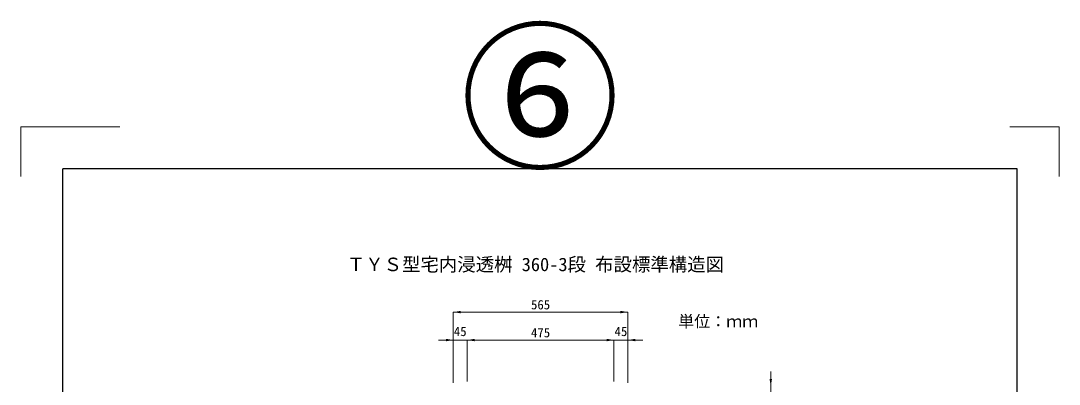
# Model space of a CAD drawing. Units: millimetres at full size; some dimension numbers follow another scale. Extents: x 40781 to 122968, y -21714 to -2620.
# Drawn here: x 54002 to 57362, y -16095 to -14919 of the extents above; entities that cross this region are included whole.
import ezdxf
from ezdxf.enums import TextEntityAlignment as Align

# ---------------------------------------------------------------- set-up
doc = ezdxf.new("R2010")
doc.units = ezdxf.units.MM
doc.header["$LTSCALE"] = 18
for name, color, linetype, lineweight in [('0_2', 7, 'Continuous', 9), ('Defpoints_3', 7, 'Continuous', 13), ('寸法線', 7, 'Continuous', 9), ('枠', 5, 'Continuous', 25)]:
    doc.layers.add(name, color=color, linetype=linetype, lineweight=lineweight)
doc.layers.add('図面№', color=6, linetype='Continuous')
doc.styles.add('ＭＳ ゴシック', font='')
doc.styles.get('ＭＳ ゴシック').set_extended_font_data('MS Gothic')

# ---------------------------------------------------------------- blocks, each defined once
blk = doc.blocks.new('filled_arrow')
at = {"color": 0, "linetype": 'Continuous', "lineweight": -2}
blk.add_solid([(7.5, 1.25), (0, 0), (7.5, -1.25)], dxfattribs=at)

msp = doc.modelspace()

# ---------------------------------------------------------------- linework, layer by layer
at = {"layer": 'Defpoints_3'}
for p, q in [((54001.75, -15262.67), (54001.75, -15422.67)), ((54321.75, -15262.67), (54001.75, -15262.67)), ((57201.75, -15262.67), (57361.75, -15262.67)), ((57361.75, -15262.67), (57361.75, -15422.67))]:
    msp.add_line(p, q, dxfattribs=at)
at = {"layer": '寸法線'}
for p, q in [((55401.16, -15861.51), (55966.17, -15861.51)), ((55401.16, -16090.78), (55401.16, -15861.51)), ((55966.17, -16090.78), (55966.17, -15861.51)), ((55353.16, -15951.93), (55494.16, -15951.93)), ((55401.16, -16090.78), (55401.16, -15951.93)), ((55446.16, -16085.78), (55446.16, -15951.93)), ((55446.16, -15951.93), (55921.17, -15951.93)), ((55446.16, -16085.78), (55446.16, -15951.93)), ((56014.17, -15951.93), (55873.17, -15951.93)), ((55921.17, -16085.78), (55921.17, -15951.93)), ((55921.17, -16085.78), (55921.17, -15951.93)), ((55966.17, -16090.78), (55966.17, -15951.93)), ((56428.41, -16053.78), (56428.41, -16194.78))]:
    msp.add_line(p, q, dxfattribs=at)
at = {"layer": '枠'}
for p, q in [((57225.75, -15398.67), (54137.75, -15398.67)), ((54137.75, -19878.67), (54137.75, -15398.67)), ((57225.75, -19878.67), (57225.75, -15398.67))]:
    msp.add_line(p, q, dxfattribs=at)

# ---------------------------------------------------------------- block references
at = {"layer": '寸法線', "xscale": 3.2, "yscale": 3.2}
for p in [(55401.16, -15861.51), (55446.16, -15951.93), (55446.16, -15951.93), (55966.17, -15951.93)]:
    msp.add_blockref('filled_arrow', p, dxfattribs=at)
for p, rotation in [((55966.17, -15861.51), 180), ((55401.16, -15951.93), 180), ((55921.17, -15951.93), 180), ((55921.17, -15951.93), 180), ((56428.41, -16101.78), 90)]:
    msp.add_blockref('filled_arrow', p, dxfattribs=dict(at, rotation=rotation))

# ---------------------------------------------------------------- texts
at = {"layer": '0_2', "style": 'ＭＳ ゴシック'}
msp.add_text('ＴＹＳ型宅内浸透桝 360-3段 布設標準構造図 ', height=43.67, dxfattribs=at).set_placement((55681.75, -15685.42), align=Align.TOP_CENTER)
at = {"layer": '図面№', "style": 'ＭＳ ゴシック'}
msp.add_text('⑥', height=379.8, dxfattribs=at).set_placement((55681.75, -15471.5), align=Align.BOTTOM_CENTER)
at = {"layer": '寸法線', "style": 'ＭＳ ゴシック'}
for s, p in [('565', (55683.67, -15837.51)), ('45', (55423.66, -15923.93)), ('475', (55683.67, -15927.93)), ('45', (55943.67, -15923.93))]:
    msp.add_text(s, height=30.38, dxfattribs=at).set_placement(p, align=Align.MIDDLE_CENTER)
msp.add_text('単位：ｍｍ', height=37.98, dxfattribs=at).set_placement((56128.94, -15921.82), align=Align.BOTTOM_LEFT)

doc.saveas('drawing.dxf')
